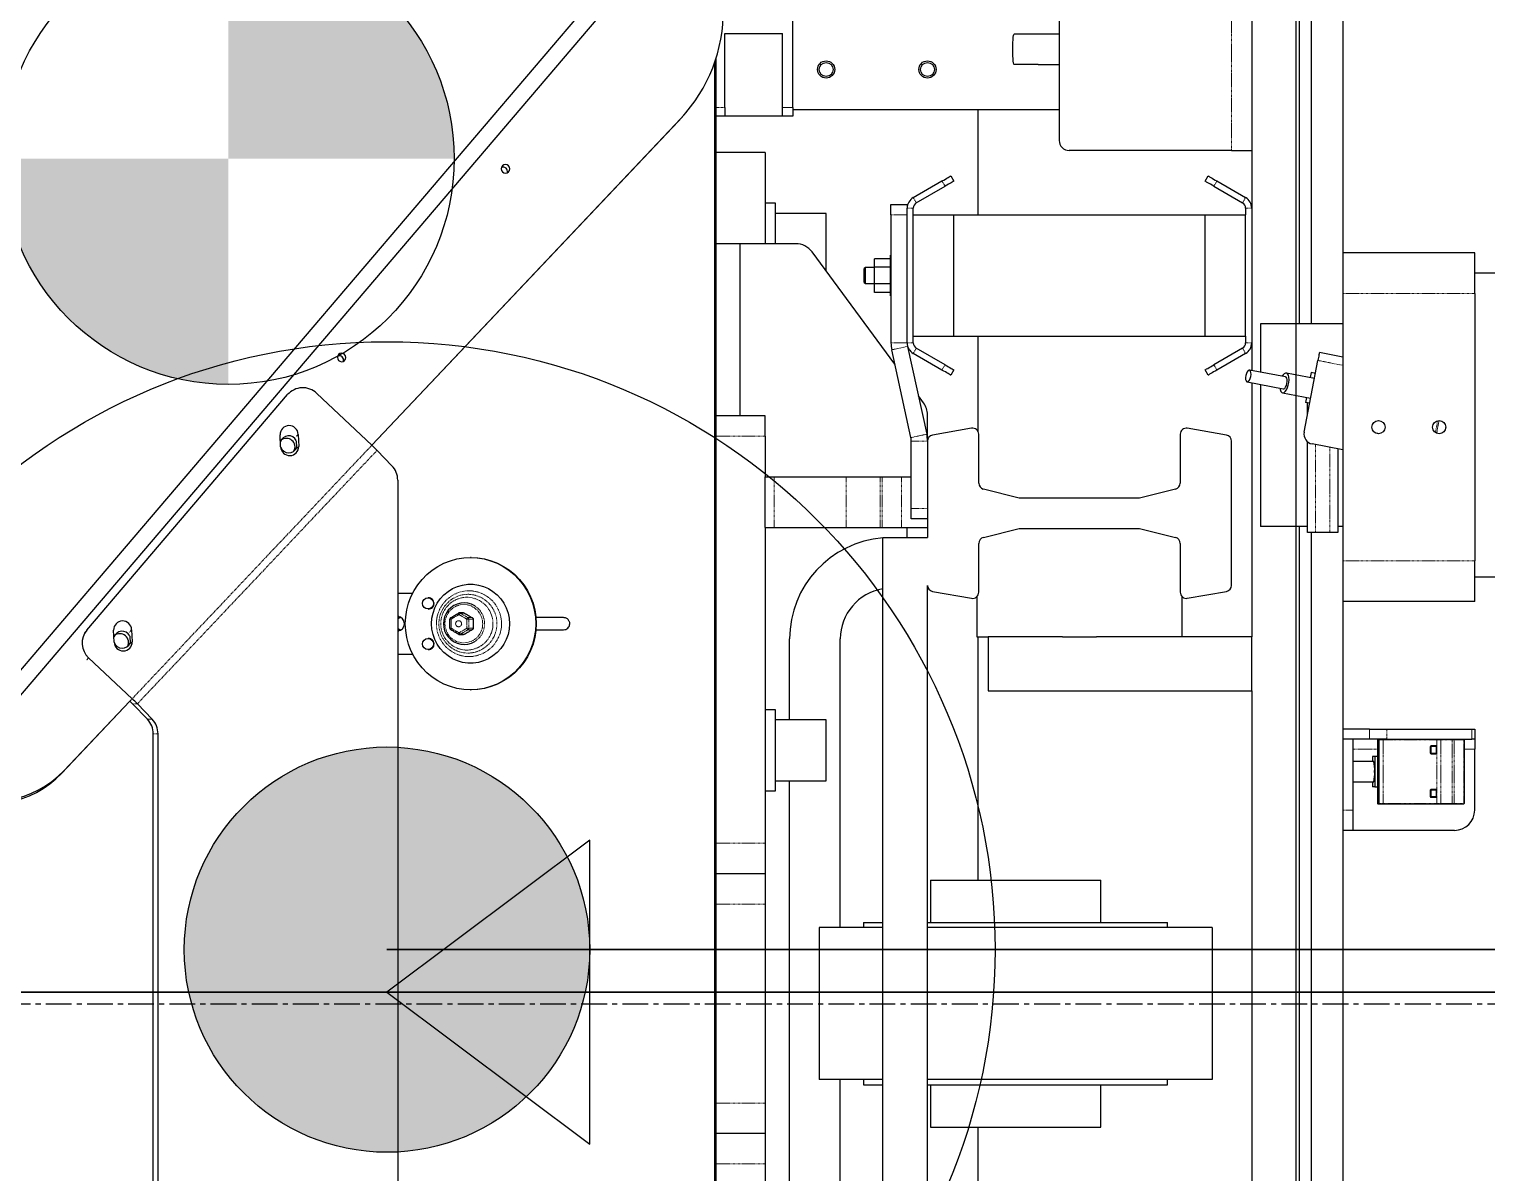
# Model space of a CAD drawing. Header units: millimetres. Extents: x -18594 to 273470, y -238787 to 48452.
# Drawn here: x 141331 to 142051, y -31660 to -31096 of the extents above; entities that cross this region are included whole.
import ezdxf

# ---------------------------------------------------------------- set-up
doc = ezdxf.new("R2010")
doc.units = ezdxf.units.MM
doc.linetypes.add('Xref AGV layout$0$CENTERX2', pattern=[20.32, 12.7, -2.54, 2.54, -2.54])
doc.linetypes.add('Xref AGV layout$0$PHANTOM', pattern=[2.5, 1.25, -0.25, 0.25, -0.25, 0.25, -0.25])
doc.layers.add('AM_BOR', color=4, linetype='Continuous', lineweight=25)
doc.layers.add('Xref AGV layout$0$AM_BOR', color=4, linetype='Continuous', lineweight=25)
doc.layers.add('Xref AGV layout$0$ANNOTATION', color=5, linetype='Continuous')
for name, color, linetype, true_color in [('Xref AGV layout$0$Ndc8_Activity_HO Lane - CB', 1, 'Continuous', 0xff0000), ('Xref AGV layout$0$Ndc8_InFix_HOP', 1, 'Continuous', 0xff0000), ('Xref AGV layout$0$Ndc8_OutFix_HOP', 5, 'Continuous', 0x0000ff), ('Xref AGV layout$0$Ndc8_Point', 7, 'Continuous', 0x000080)]:
    doc.layers.add(name, color=color, linetype=linetype, true_color=true_color)

# ---------------------------------------------------------------- blocks, each defined once
blk = doc.blocks.new('Xref AGV layout$0$A$C45C31560')
at = {"layer": 'Xref AGV layout$0$AM_BOR'}
blk.add_lwpolyline([(3900, 0), (5100, 0), (5100, 1200), (3900, 1200)], close=True, dxfattribs=at)
blk = doc.blocks.new('Xref AGV layout$0$SW_DOWELSYMBOL_0')
at = {"linetype": 'Continuous', "lineweight": 18}
h = blk.add_hatch(color=0, dxfattribs=at)
edge = h.paths.add_edge_path(flags=0)
edge.add_arc((0, 0), 111.46, 0, 90)
edge.add_line((0, 111.46), (0, 0))
edge.add_line((0, 0), (111.46, 0))
h = blk.add_hatch(color=0, dxfattribs=at)
edge = h.paths.add_edge_path(flags=0)
edge.add_arc((0, 0), 111.46, 180, 270)
edge.add_line((0, -111.46), (0, 0))
edge.add_line((0, 0), (-111.46, 0))
at = {"layer": 'Xref AGV layout$0$ANNOTATION', "color": 0}
blk.add_circle((0, 0), 111.46, dxfattribs=at)
blk = doc.blocks.new('Xref AGV layout$0$A$C343F789C')
at = {"color": 7, "linetype": 'Continuous', "lineweight": 25}
for p, q in [((3101.52, 679.52), (3101.52, 1612.24)), ((3102.2, 681.58), (3102.2, 1610.19)), ((3258.52, 887.56), (3258.52, 1404.2)), ((2807.93, 913.3), (2807.93, 1381.38)), ((2813.76, 910.38), (2813.76, 1381.38)), ((3019.17, 1375.88), (3019.17, 915.88)), ((3077.17, 1225.01), (3077.17, 1380.88)), ((2792.17, 947.38), (2792.17, 1356.38)), ((2997.17, 1352.29), (2997.17, 939.48)), ((2972.17, 1326.88), (2972.17, 1206.88)), ((3040.17, 1325.88), (3040.17, 1183.38)), ((2837.17, 991.48), (2837.17, 1300.28)), ((3376.8, 1279.1), (3376.8, 1012.67)), ((3379.15, 1279.1), (3379.15, 1012.67)), ((3065.17, 1255.88), (3065.17, 1035.88)), ((3077.17, 1210.01), (3077.17, 1225.01)), ((3077.17, 1210.01), (3101.52, 1210.01)), ((3077.17, 1195.01), (3077.17, 1210.01)), ((2911.67, 1206.88), (2911.67, 1185.88)), ((2995.67, 1206.88), (2911.67, 1206.88)), ((2995.67, 1185.88), (2995.67, 1206.88)), ((3077.17, 1096.76), (3077.17, 1195.01)), ((2856.67, 1108.38), (2856.67, 1183.38)), ((2856.67, 1183.38), (2997.17, 1183.38)), ((2878.67, 1185.88), (2878.67, 1183.38)), ((2997.17, 1185.88), (2878.67, 1185.88)), ((3028.67, 1185.88), (3019.17, 1185.88)), ((3019.17, 1183.38), (3050.67, 1183.38)), ((3028.67, 1183.38), (3028.67, 1185.88)), ((3050.67, 1108.38), (3050.67, 1183.38)), ((2856.67, 1108.38), (2997.17, 1108.38)), ((2878.67, 1108.38), (2878.67, 1105.88)), ((3019.17, 1108.38), (3050.67, 1108.38)), ((3028.67, 1105.88), (3028.67, 1108.38)), ((3040.17, 1108.38), (3040.17, 965.88)), ((2997.17, 1105.88), (2878.67, 1105.88)), ((2911.67, 1105.88), (2911.67, 1084.88)), ((2995.67, 1084.88), (2995.67, 1105.88)), ((3028.67, 1105.88), (3019.17, 1105.88)), ((3077.17, 1081.76), (3077.17, 1096.76)), ((2995.67, 1084.88), (2911.67, 1084.88)), ((2972.17, 1084.88), (2972.17, 964.88)), ((3077.17, 1081.76), (3101.52, 1081.76)), ((3077.17, 1066.76), (3077.17, 1081.76)), ((3077.17, 910.88), (3077.17, 1066.76)), ((2737.17, 1060.38), (2787.17, 1060.38)), ((2787.17, 1060.38), (2792.17, 1060.38)), ((2787.17, 1060.38), (2787.17, 1050.38)), ((2727.17, 1050.38), (2727.17, 1020.38)), ((2787.17, 1050.38), (2787.17, 1015.38)), ((2732.36, 1015.68), (2732.36, 1047.08)), ((2732.66, 1047.38), (2737.34, 1047.38)), ((2737.34, 1047.38), (2738.47, 1047.38)), ((2738.47, 1047.38), (2743.67, 1047.38)), ((2743.67, 1047.38), (2745.89, 1047.38)), ((2745.89, 1047.38), (2772.36, 1047.38)), ((2746.05, 1043.61), (2746.05, 1040.66)), ((2746.35, 1043.89), (2748.36, 1043.89)), ((2748.36, 1043.89), (2748.48, 1043.91)), ((2748.66, 1043.59), (2748.66, 1040.67)), ((2772.36, 1047.38), (2774.06, 1047.38)), ((2774.06, 1047.38), (2774.42, 1047.38)), ((2774.36, 1047.08), (2774.36, 1015.68)), ((2774.42, 1047.38), (2774.79, 1047.38)), ((2775.09, 1015.68), (2775.09, 1047.08)), ((2748.36, 1040.37), (2746.35, 1040.37)), ((2748.48, 1040.36), (2748.36, 1040.37)), ((2774.66, 1040.58), (2774.36, 1040.88)), ((2774.36, 1035.88), (2774.66, 1036.18)), ((2774.66, 1040.58), (2774.66, 1036.18)), ((2776.48, 1038.88), (2775.09, 1038.88)), ((2776.48, 1023.88), (2776.48, 1038.88)), ((2776.48, 1038.88), (2777.52, 1038.88)), ((2787.17, 1036.38), (2777, 1036.38)), ((2777.52, 1036.38), (2777.52, 1038.88)), ((3072.17, 1035.88), (3047.17, 1035.88)), ((3047.17, 1035.88), (3047.17, 1020.88)), ((3077.17, 1040.88), (3072.17, 1040.88)), ((3072.17, 1040.88), (3072.17, 1020.88)), ((3483.67, 1039.46), (3098.64, 587.68)), ((3489.76, 1034.27), (3104.73, 582.49)), ((3424.29, 1032.18), (3390.68, 996.63)), ((3423.22, 1030.93), (3390.7, 996.54)), ((2746.05, 1022.11), (2746.05, 1019.16)), ((2746.35, 1022.39), (2748.36, 1022.39)), ((2748.36, 1022.39), (2748.48, 1022.41)), ((2748.66, 1022.09), (2748.66, 1019.17)), ((2774.66, 1026.58), (2774.36, 1026.88)), ((2774.36, 1021.88), (2774.66, 1022.18)), ((2774.66, 1026.58), (2774.66, 1022.18)), ((2775.09, 1023.88), (2776.48, 1023.88)), ((2776.48, 1023.88), (2777.52, 1023.88)), ((2777, 1026.38), (2787.17, 1026.38)), ((2777.52, 1023.88), (2777.52, 1026.38)), ((2727.17, 1015.38), (2727.17, 1020.38)), ((2727.17, 1010.38), (2727.17, 1015.38)), ((2727.17, 1015.38), (2728.51, 1015.38)), ((2770.47, 1015.38), (2728.51, 1015.38)), ((2748.36, 1018.87), (2746.35, 1018.87)), ((2748.48, 1018.86), (2748.36, 1018.87)), ((2770.47, 1015.38), (2779.13, 1015.38)), ((2779.13, 1015.38), (2792.17, 1015.38)), ((2787.17, 1015.38), (2792.17, 1015.38)), ((3047.17, 1020.88), (3047.17, 1005.88)), ((3072.17, 1020.88), (3072.17, 1000.88)), ((2728.51, 1010.38), (2727.17, 1010.38)), ((2770.47, 1010.38), (2728.51, 1010.38)), ((2779.13, 1010.38), (2770.47, 1010.38)), ((2779.13, 1010.38), (2792.17, 1010.38)), ((3047.17, 1005.88), (3072.17, 1005.88)), ((3065.17, 1005.88), (3065.17, 965.88)), ((3072.17, 1000.88), (3077.17, 1000.88)), ((3379.64, 1005.55), (3387, 997.94)), ((3381.98, 1005.55), (3389.34, 997.94)), ((3389.57, 995.41), (3411.05, 975.21)), ((3390.63, 996.68), (3390.74, 996.58)), ((2837.17, 991.48), (2837.17, 964.88)), ((2967.17, 991.48), (2837.17, 991.48)), ((2967.17, 964.88), (2967.17, 991.48)), ((3222.62, 991.03), (3222.35, 991.03)), ((3243.57, 971.13), (3243.31, 971.13)), ((3258.52, 973.38), (3251.2, 973.38)), ((2837.17, 964.88), (2913.77, 964.88)), ((2837.17, 839.53), (2837.17, 964.88)), ((2871.47, 964.88), (2871.47, 945.12)), ((2930.56, 964.88), (2913.77, 964.88)), ((2930.56, 964.88), (2967.17, 964.88)), ((2972.87, 964.88), (2967.17, 964.88)), ((2972.87, 945.12), (2972.87, 964.88)), ((3243.31, 965.63), (3243.57, 965.63)), ((3389.82, 961.35), (3389.54, 967.27)), ((3390.79, 964.48), (3390.62, 967.92)), ((3398.45, 967.5), (3398.73, 961.58)), ((3228.11, 963.71), (3226, 963.71)), ((3232.32, 961.41), (3232.3, 961.41)), ((3232.81, 960.56), (3232.79, 960.55)), ((3411.94, 961.61), (3312.84, 845.34)), ((3412, 961.68), (3413.01, 962.9)), ((3226, 953.05), (3228.11, 953.05)), ((3232.3, 955.35), (3232.32, 955.36)), ((3232.79, 956.22), (3232.81, 956.21)), ((3243.57, 951.13), (3243.31, 951.13)), ((2727.17, 947.38), (2792.17, 947.38)), ((2727.17, 947.38), (2727.17, 927.38)), ((2792.17, 927.38), (2792.17, 947.38)), ((2868.95, 945.84), (2849.65, 942.43)), ((2872.47, 918.75), (2872.47, 942.88)), ((2971.87, 942.88), (2971.87, 918.75)), ((2994.69, 942.43), (2975.39, 945.84)), ((3243.31, 945.63), (3243.57, 945.63)), ((3258.52, 943.38), (3251.2, 943.38)), ((2697.17, 935.38), (2727.17, 935.38)), ((2847.17, 939.48), (2847.17, 868.29)), ((2727.17, 795.38), (2727.17, 927.38)), ((2792.17, 795.38), (2792.17, 927.38)), ((3222.35, 925.73), (3222.62, 925.73)), ((2892.47, 911.38), (2874.74, 915.84)), ((2969.6, 915.84), (2951.87, 911.38)), ((3019.17, 915.88), (2997.17, 915.88)), ((2997.17, 868.29), (2997.17, 915.88)), ((3007.17, 915.88), (3007.17, 910.88)), ((2792.17, 910.38), (2794.67, 910.38)), ((2794.67, 872.14), (2794.67, 913.3)), ((2794.67, 913.3), (2798.67, 913.3)), ((2798.67, 913.3), (2805.67, 913.3)), ((2805.67, 913.3), (2809.67, 913.3)), ((2809.67, 913.3), (2809.67, 868.59)), ((2809.67, 910.38), (2832.78, 910.38)), ((2832.78, 840.37), (2832.78, 910.38)), ((2951.87, 911.38), (2892.47, 911.38)), ((3010.05, 910.88), (2997.17, 910.88)), ((2997.17, 906.56), (3005.17, 906.56)), ((3005.17, 906.56), (3005.17, 901.56)), ((3019.59, 910.88), (3010.05, 910.88)), ((3020.44, 910.88), (3019.59, 910.88)), ((3037.3, 910.88), (3020.44, 910.88)), ((3072.72, 910.88), (3037.3, 910.88)), ((3077.17, 910.88), (3072.72, 910.88)), ((3077.17, 910.88), (3077.17, 885.88)), ((3005.17, 901.56), (3005.17, 868.29)), ((2874.74, 891.93), (2892.47, 896.38)), ((2892.47, 896.38), (2951.87, 896.38)), ((2951.87, 896.38), (2969.6, 891.93)), ((2872.47, 864.88), (2872.47, 889.02)), ((2971.87, 889.02), (2971.87, 864.88)), ((3010.05, 885.88), (3005.17, 885.88)), ((3019.59, 885.88), (3010.05, 885.88)), ((3020.44, 885.88), (3019.59, 885.88)), ((3037.3, 885.88), (3020.44, 885.88)), ((3072.72, 885.88), (3037.3, 885.88)), ((3077.17, 885.88), (3072.72, 885.88)), ((3077.17, 865.88), (3077.17, 885.88)), ((3268.72, 872.84), (3261.36, 880.45)), ((2792.17, 872.62), (2807.36, 869.7)), ((3271.33, 870.27), (3118.9, 709.06)), ((3271.26, 870.33), (3119.97, 710.32)), ((3298.51, 844.71), (3271.29, 870.31)), ((3307.66, 864.95), (3307.38, 870.87)), ((3308.63, 868.08), (3308.47, 871.52)), ((3316.29, 871.1), (3316.57, 865.18)), ((2811.33, 863.84), (2804.54, 828.49)), ((2849.65, 865.33), (2868.95, 861.93)), ((2972.17, 863.57), (2972.17, 816.56)), ((2975.39, 861.93), (2994.69, 865.33)), ((2997.17, 868.29), (2997.17, 855.33)), ((3006.98, 821.54), (2997.54, 864.88)), ((3005.35, 866.58), (3014.8, 823.25)), ((3077.17, 865.88), (3077.17, 855.88)), ((2741.5, 862.11), (2741.46, 861.88)), ((3077.17, 855.88), (3101.52, 855.88)), ((3089.67, 770.88), (3089.67, 855.88)), ((2808.59, 849.6), (2810.65, 849.21)), ((2809.67, 855.19), (2809.67, 849.4)), ((2810.17, 846.75), (2810.65, 849.21)), ((2999.13, 849.39), (3001.66, 845.96)), ((2821.98, 844.49), (2808.12, 847.15)), ((2839.43, 839.09), (2821.6, 842.52)), ((2805.76, 834.87), (2807.82, 834.48)), ((2806.23, 837.33), (2820.09, 834.67)), ((2807.82, 834.48), (2808.29, 836.93)), ((2820.47, 836.63), (2838.3, 833.2)), ((2858.67, 835.71), (2860.17, 833.11)), ((2984.17, 833.11), (2985.67, 835.71)), ((2832.78, 810.38), (2832.78, 834.26)), ((2837.17, 819.83), (2837.17, 833.42)), ((2840.17, 825.03), (2854.34, 833.21)), ((2841.67, 822.43), (2855.84, 830.61)), ((2988.5, 830.61), (3002.67, 822.43)), ((2990, 833.21), (3004.17, 825.03)), ((3013.28, 830.23), (3054.13, 774.94)), ((2792.17, 826.79), (2803.78, 824.56)), ((2837.17, 753.29), (2837.17, 819.83)), ((2840.17, 816.56), (2840.17, 819.83)), ((2860.17, 816.56), (2840.17, 816.56)), ((2840.17, 816.56), (2840.17, 756.56)), ((2860.17, 816.56), (2860.17, 756.56)), ((2984.17, 816.56), (2860.17, 816.56)), ((2984.17, 816.56), (2984.17, 756.56)), ((3004.17, 816.56), (2984.17, 816.56)), ((3004.17, 819.83), (3004.17, 753.29)), ((3004.17, 816.56), (3004.17, 756.56)), ((3007.17, 819.83), (3007.17, 753.29)), ((3015.17, 756.56), (3015.17, 819.84)), ((2792.17, 810.38), (2832.78, 810.38)), ((2807.93, 545.88), (2807.93, 810.38)), ((2813.76, 545.88), (2813.76, 810.38)), ((2727.17, 795.38), (2727.17, 775.38)), ((2792.17, 775.38), (2792.17, 795.38)), ((3015.37, 796.56), (3015.17, 796.56)), ((3015.37, 796.56), (3015.37, 786.56)), ((3015.37, 794.88), (3023.37, 794.88)), ((3023.37, 794.88), (3023.37, 790.72)), ((2697.17, 785.38), (2727.17, 785.38)), ((3015.37, 790.72), (3023.37, 790.72)), ((3015.37, 786.56), (3015.37, 776.56)), ((3023.37, 790.72), (3023.37, 782.4)), ((3027.82, 790.56), (3023.37, 790.56)), ((3028.37, 790.01), (3027.82, 790.56)), ((3027.82, 790.56), (3027.82, 786.56)), ((3027.82, 786.56), (3027.82, 782.56)), ((3028.37, 790.01), (3028.37, 786.56)), ((3028.37, 786.56), (3028.37, 783.11)), ((3047.17, 784.36), (3047.17, 770.88)), ((3015.37, 782.4), (3023.37, 782.4)), ((3015.37, 778.25), (3023.37, 778.25)), ((3023.37, 782.56), (3027.82, 782.56)), ((3023.37, 782.4), (3023.37, 778.25)), ((3027.82, 782.56), (3028.37, 783.11)), ((2727.17, 775.38), (2792.17, 775.38)), ((2792.17, 545.88), (2792.17, 775.38)), ((3015.17, 776.56), (3015.37, 776.56)), ((3047.17, 770.88), (3047.17, 755.88)), ((3062.17, 770.88), (3089.67, 770.88)), ((3072.17, 770.88), (3072.17, 750.88)), ((3077.17, 725.88), (3077.17, 770.88)), ((3089.67, 770.88), (3101.52, 770.88)), ((2860.17, 756.56), (2840.17, 756.56)), ((2840.17, 753.29), (2840.17, 756.56)), ((2984.17, 756.56), (2860.17, 756.56)), ((2972.17, 756.56), (2972.17, 704.88)), ((3004.17, 756.56), (2984.17, 756.56)), ((3015.17, 756.56), (3015.17, 751.56)), ((3047.17, 755.88), (3072.17, 755.88)), ((2837.17, 545.88), (2837.17, 753.29)), ((2854.34, 739.92), (2840.17, 748.1)), ((2855.84, 742.51), (2841.67, 750.7)), ((3002.67, 750.7), (2988.5, 742.51)), ((3004.17, 748.1), (2990, 739.92)), ((3007.17, 751.56), (3007.17, 753.29)), ((3015.17, 751.56), (3007.17, 751.56)), ((3072.17, 750.88), (3077.17, 750.88)), ((2860.17, 740.01), (2858.67, 737.42)), ((2985.67, 737.42), (2984.17, 740.01)), ((2847.17, 724.88), (2837.17, 724.88)), ((2847.17, 724.88), (2927.17, 724.88)), ((2932.17, 629.88), (2932.17, 719.88)), ((3077.17, 725.88), (3101.52, 725.88)), ((2932.17, 704.88), (3063.67, 704.88)), ((3063.67, 707.88), (3068.67, 707.88)), ((3063.67, 703.58), (3063.67, 707.88)), ((3068.67, 707.88), (3068.67, 703.58)), ((3068.67, 707.88), (3097.17, 707.88)), ((3097.17, 707.88), (3101.52, 707.88)), ((3097.17, 703.58), (3097.17, 707.88)), ((3117.33, 707.38), (3116.26, 706.12)), ((3119.97, 710.32), (3117.33, 707.38)), ((3063.67, 703.58), (3063.67, 592.18)), ((3068.67, 703.58), (3068.67, 667.09)), ((3097.17, 703.58), (3097.17, 667.09)), ((2942.47, 682.38), (2932.17, 682.38)), ((2942.47, 682.38), (2954.42, 682.38)), ((2932.17, 667.38), (2942.47, 667.38)), ((2942.47, 667.38), (2954.42, 667.38)), ((3097.17, 667.09), (3068.67, 667.09))]:
    blk.add_line(p, q, dxfattribs=at)
at = {"color": 8, "linetype": 'Xref AGV layout$0$PHANTOM', "lineweight": 18}
for p, q in [((3077.17, 1225.01), (3101.52, 1225.01)), ((3077.17, 1195.01), (3101.52, 1195.01)), ((3077.17, 1096.76), (3101.52, 1096.76)), ((3077.17, 1066.76), (3101.52, 1066.76)), ((2787.17, 1050.38), (2792.17, 1050.38)), ((2732.55, 1047.08), (2732.36, 1047.08)), ((2732.55, 1047.08), (2732.55, 1015.68)), ((2737.23, 1047.08), (2732.55, 1047.08)), ((2738.22, 1047.08), (2737.23, 1047.08)), ((2737.23, 1015.68), (2737.23, 1047.08)), ((2738.22, 1047.08), (2738.22, 1015.68)), ((2743.88, 1047.08), (2738.22, 1047.08)), ((2743.88, 1015.68), (2743.88, 1047.08)), ((2745.89, 1047.08), (2743.88, 1047.08)), ((2745.77, 1040.66), (2745.77, 1043.61)), ((2745.77, 1043.61), (2746.05, 1043.61)), ((2745.89, 1047.38), (2745.89, 1047.08)), ((2745.89, 1047.08), (2745.89, 1043.99)), ((2772.36, 1047.08), (2745.89, 1047.08)), ((2746.35, 1044.21), (2748.48, 1044.21)), ((2746.35, 1043.91), (2746.35, 1044.21)), ((2748.48, 1043.91), (2746.35, 1043.91)), ((2746.35, 1043.91), (2746.35, 1043.89)), ((2748.48, 1043.91), (2748.48, 1044.21)), ((2748.79, 1043.61), (2748.66, 1043.59)), ((2748.79, 1040.66), (2748.79, 1043.61)), ((2748.79, 1043.61), (2749.09, 1043.61)), ((2749.09, 1043.61), (2749.09, 1040.66)), ((2772.36, 1047.38), (2772.36, 1047.08)), ((2772.36, 1015.68), (2772.36, 1047.08)), ((2774.36, 1047.08), (2772.36, 1047.08)), ((2774.68, 1047.08), (2774.36, 1047.08)), ((2774.68, 1047.08), (2774.68, 1015.68)), ((2775.09, 1047.08), (2774.68, 1047.08)), ((2745.77, 1040.66), (2746.05, 1040.66)), ((2745.89, 1040.28), (2745.89, 1022.49)), ((2746.35, 1040.37), (2746.35, 1040.36)), ((2746.35, 1040.06), (2746.35, 1040.36)), ((2746.35, 1040.36), (2748.48, 1040.36)), ((2748.48, 1040.06), (2746.35, 1040.06)), ((2748.48, 1040.06), (2748.48, 1040.36)), ((2748.66, 1040.67), (2748.79, 1040.66)), ((2748.79, 1040.66), (2749.09, 1040.66)), ((3424.29, 1032.18), (3423.22, 1030.93)), ((2745.77, 1019.16), (2745.77, 1022.11)), ((2745.77, 1022.11), (2746.05, 1022.11)), ((2746.35, 1022.71), (2748.48, 1022.71)), ((2746.35, 1022.41), (2746.35, 1022.71)), ((2748.48, 1022.41), (2746.35, 1022.41)), ((2746.35, 1022.41), (2746.35, 1022.39)), ((2748.48, 1022.41), (2748.48, 1022.71)), ((2748.79, 1022.11), (2748.66, 1022.09)), ((2748.79, 1019.16), (2748.79, 1022.11)), ((2748.79, 1022.11), (2749.09, 1022.11)), ((2749.09, 1022.11), (2749.09, 1019.16)), ((2732.36, 1020.38), (2727.17, 1020.38)), ((2728.51, 1015.38), (2728.51, 1010.38)), ((2732.36, 1015.68), (2732.55, 1015.68)), ((2732.55, 1015.68), (2737.23, 1015.68)), ((2737.23, 1015.68), (2738.22, 1015.68)), ((2738.22, 1015.68), (2743.88, 1015.68)), ((2743.88, 1015.68), (2745.89, 1015.68)), ((2745.77, 1019.16), (2746.05, 1019.16)), ((2745.89, 1018.78), (2745.89, 1015.68)), ((2745.89, 1015.68), (2745.89, 1015.38)), ((2745.89, 1015.68), (2772.36, 1015.68)), ((2746.35, 1018.87), (2746.35, 1018.86)), ((2746.35, 1018.56), (2746.35, 1018.86)), ((2746.35, 1018.86), (2748.48, 1018.86)), ((2748.48, 1018.56), (2746.35, 1018.56)), ((2748.48, 1018.56), (2748.48, 1018.86)), ((2748.66, 1019.17), (2748.79, 1019.16)), ((2748.79, 1019.16), (2749.09, 1019.16)), ((2770.47, 1010.38), (2770.47, 1015.38)), ((2772.36, 1015.68), (2774.36, 1015.68)), ((2772.36, 1015.68), (2772.36, 1015.38)), ((2774.36, 1015.68), (2774.68, 1015.68)), ((2774.68, 1015.68), (2775.09, 1015.68)), ((2787.17, 1020.38), (2775.09, 1020.38)), ((2779.13, 1015.38), (2779.13, 1010.38)), ((3376.8, 1012.67), (3379.15, 1012.67)), ((3381.98, 1005.55), (3379.64, 1005.55)), ((3387, 997.94), (3268.72, 872.84)), ((3271.29, 870.31), (3389.57, 995.41)), ((3387, 997.94), (3389.34, 997.94)), ((3390.63, 996.68), (3389.57, 995.41)), ((3411.05, 975.21), (3412.07, 976.43)), ((3389.54, 967.27), (3390.56, 968.49)), ((3223.43, 960.55), (3221.33, 960.55)), ((3221.82, 961.41), (3223.93, 961.41)), ((3227.62, 963.58), (3225.51, 963.58)), ((3389.82, 961.35), (3390.84, 962.57)), ((3221.33, 956.22), (3223.43, 956.22)), ((3223.93, 955.35), (3221.82, 955.35)), ((3225.51, 953.19), (3227.62, 953.19)), ((2727.17, 927.38), (2792.17, 927.38)), ((2798.67, 913.3), (2798.67, 871.37)), ((2805.67, 870.02), (2805.67, 913.3)), ((3010.05, 910.88), (3010.05, 885.88)), ((3019.59, 910.88), (3019.59, 885.88)), ((3020.44, 910.88), (3020.44, 885.88)), ((3037.3, 910.88), (3037.3, 885.88)), ((3072.72, 910.88), (3072.72, 885.88)), ((3005.17, 901.56), (2997.17, 901.56)), ((3307.38, 870.87), (3308.4, 872.09)), ((2744.74, 858.13), (2745.94, 864.37)), ((2746.56, 864.03), (2745.44, 858.23)), ((2776.38, 864.15), (2774.11, 864.58)), ((3005.17, 868.29), (2997.17, 868.29)), ((2997.54, 864.88), (3005.35, 866.58)), ((3077.17, 865.88), (3101.52, 865.88)), ((3307.66, 864.95), (3308.68, 866.16)), ((2741.74, 862.8), (2741.43, 861.15)), ((2792.17, 830.87), (2804.54, 828.49)), ((2855.84, 830.61), (2854.34, 833.21)), ((2990, 833.21), (2988.5, 830.61)), ((2841.67, 822.43), (2840.17, 825.03)), ((3002.67, 822.43), (3004.17, 825.03)), ((3006.98, 821.54), (3014.8, 823.25)), ((2840.17, 819.83), (2837.17, 819.83)), ((3004.17, 819.83), (3007.17, 819.83)), ((3007.17, 819.84), (3015.17, 819.84)), ((2727.17, 795.38), (2792.17, 795.38)), ((3007.17, 756.56), (3015.17, 756.56)), ((2840.17, 753.29), (2837.17, 753.29)), ((2841.67, 750.7), (2840.17, 748.1)), ((3002.67, 750.7), (3004.17, 748.1)), ((3004.17, 753.29), (3007.17, 753.29)), ((2854.34, 739.92), (2855.84, 742.51)), ((2988.5, 742.51), (2990, 739.92)), ((2847.17, 624.88), (2847.17, 724.88)), ((3119.97, 710.32), (3118.9, 709.06)), ((3068.67, 703.58), (3063.67, 703.58)), ((3101.52, 703.58), (3097.17, 703.58))]:
    blk.add_line(p, q, dxfattribs=at)
at = {"color": 5, "linetype": 'Xref AGV layout$0$CENTERX2'}
blk.add_line((3879.17, 1145.93), (0, 1145.93), dxfattribs=at)
at = {"color": 8, "linetype": 'Xref AGV layout$0$PHANTOM', "lineweight": 18, "flags": 128}
for points in [[(2732.66, 1047.38), (2732.64, 1047.38), (2732.62, 1047.36), (2732.6, 1047.33), (2732.58, 1047.29), (2732.57, 1047.25), (2732.56, 1047.2), (2732.56, 1047.14), (2732.55, 1047.08)], [(2737.34, 1047.38), (2737.32, 1047.38), (2737.3, 1047.36), (2737.28, 1047.33), (2737.26, 1047.29), (2737.25, 1047.25), (2737.24, 1047.2), (2737.24, 1047.14), (2737.23, 1047.08)], [(2746.12, 1043.8), (2746.12, 1043.8), (2746.1, 1043.81), (2746.08, 1043.83), (2746.05, 1043.85), (2746.02, 1043.88), (2745.98, 1043.91), (2745.94, 1043.95), (2745.89, 1043.99)], [(2745.89, 1040.28), (2745.94, 1040.32), (2745.98, 1040.35), (2746.02, 1040.38), (2746.05, 1040.41), (2746.08, 1040.44), (2746.1, 1040.45), (2746.12, 1040.46), (2746.12, 1040.47)], [(2746.12, 1022.3), (2746.12, 1022.3), (2746.1, 1022.31), (2746.08, 1022.33), (2746.05, 1022.35), (2746.02, 1022.38), (2745.98, 1022.41), (2745.94, 1022.45), (2745.89, 1022.49)], [(2732.55, 1015.68), (2732.56, 1015.62), (2732.56, 1015.57), (2732.57, 1015.52), (2732.58, 1015.47), (2732.6, 1015.43), (2732.62, 1015.41), (2732.64, 1015.39), (2732.66, 1015.38)], [(2737.23, 1015.68), (2737.24, 1015.62), (2737.24, 1015.57), (2737.25, 1015.52), (2737.26, 1015.47), (2737.28, 1015.43), (2737.3, 1015.41), (2737.32, 1015.39), (2737.34, 1015.38)], [(2745.89, 1018.78), (2745.94, 1018.82), (2745.98, 1018.85), (2746.02, 1018.88), (2746.05, 1018.91), (2746.08, 1018.94), (2746.1, 1018.95), (2746.12, 1018.96), (2746.12, 1018.97)], [(3235.24, 958.38), (3235.06, 960.23), (3234.53, 962.01), (3233.67, 963.65), (3232.51, 965.08), (3231.1, 966.26), (3229.48, 967.13), (3227.73, 967.67), (3225.91, 967.86), (3224.09, 967.67), (3222.34, 967.13), (3220.73, 966.26), (3219.31, 965.08), (3218.15, 963.65), (3217.29, 962.01), (3216.76, 960.23), (3216.58, 958.38), (3216.76, 956.53), (3217.29, 954.76), (3218.15, 953.12), (3219.31, 951.68), (3220.73, 950.51), (3222.34, 949.63), (3224.09, 949.09), (3225.91, 948.91), (3227.73, 949.09), (3229.48, 949.63), (3231.1, 950.51), (3232.51, 951.68), (3233.67, 953.12), (3234.53, 954.76), (3235.06, 956.53), (3235.24, 958.38)], [(3232.09, 960.61), (3232.17, 960.77), (3232.24, 960.92), (3232.29, 961.05), (3232.33, 961.17), (3232.35, 961.27), (3232.35, 961.35), (3232.33, 961.39), (3232.32, 961.41)], [(3232.32, 955.36), (3232.33, 955.37), (3232.35, 955.42), (3232.35, 955.49), (3232.33, 955.59), (3232.29, 955.71), (3232.24, 955.85), (3232.17, 956), (3232.09, 956.15)]]:
    blk.add_lwpolyline(points, dxfattribs=at)
at = {"color": 7, "linetype": 'Continuous', "lineweight": 25, "flags": 128}
for points in [[(3222.35, 925.73), (3218.99, 925.91), (3215.66, 926.45), (3212.41, 927.33), (3209.27, 928.56), (3206.27, 930.11), (3203.44, 931.97), (3200.82, 934.12), (3198.44, 936.54), (3196.32, 939.19), (3194.49, 942.06), (3192.96, 945.1), (3191.76, 948.29), (3190.88, 951.59), (3190.36, 954.97), (3190.18, 958.38), (3190.36, 961.8), (3190.88, 965.17), (3191.76, 968.47), (3192.96, 971.66), (3194.49, 974.71), (3196.32, 977.57), (3198.44, 980.23), (3200.82, 982.65), (3203.44, 984.8), (3206.27, 986.66), (3209.27, 988.21), (3212.41, 989.43), (3215.66, 990.32), (3218.99, 990.85), (3222.35, 991.03)], [(3254.79, 958.38), (3254.61, 954.97), (3254.09, 951.59), (3253.22, 948.29), (3252.01, 945.1), (3250.48, 942.06), (3248.65, 939.19), (3246.53, 936.54), (3244.15, 934.12), (3241.53, 931.97), (3238.71, 930.11), (3235.71, 928.56), (3232.56, 927.33), (3229.31, 926.45), (3225.99, 925.91), (3222.62, 925.73), (3219.26, 925.91), (3215.93, 926.45), (3212.68, 927.33), (3209.54, 928.56), (3206.54, 930.11), (3203.71, 931.97), (3201.1, 934.12), (3198.72, 936.54), (3196.6, 939.19), (3194.76, 942.06), (3193.24, 945.1), (3192.03, 948.29), (3191.16, 951.59), (3190.63, 954.97), (3190.45, 958.38), (3190.63, 961.8), (3191.16, 965.17), (3192.03, 968.47), (3193.24, 971.66), (3194.76, 974.71), (3196.6, 977.57), (3198.72, 980.23), (3201.1, 982.65), (3203.71, 984.8), (3206.54, 986.66), (3209.54, 988.21), (3212.68, 989.43), (3215.93, 990.32), (3219.26, 990.85), (3222.62, 991.03), (3225.99, 990.85), (3229.31, 990.32), (3232.56, 989.43), (3235.71, 988.21), (3238.71, 986.66), (3241.53, 984.8), (3244.15, 982.65), (3246.53, 980.23), (3248.65, 977.57), (3250.48, 974.71), (3252.01, 971.66), (3253.22, 968.47), (3254.09, 965.17), (3254.61, 961.8), (3254.79, 958.38)], [(3241.84, 958.38), (3241.66, 955.73), (3241.12, 953.12), (3240.24, 950.61), (3239.04, 948.25), (3237.53, 946.08), (3235.74, 944.13), (3233.7, 942.45), (3231.46, 941.07), (3229.06, 940.01), (3226.53, 939.29), (3223.93, 938.93), (3221.31, 938.93), (3218.71, 939.29), (3216.19, 940.01), (3213.78, 941.07), (3211.54, 942.45), (3209.51, 944.13), (3207.72, 946.08), (3206.21, 948.25), (3205, 950.61), (3204.12, 953.12), (3203.59, 955.73), (3203.41, 958.38), (3203.59, 961.04), (3204.12, 963.64), (3205, 966.15), (3206.21, 968.51), (3207.72, 970.69), (3209.51, 972.63), (3211.54, 974.31), (3213.78, 975.7), (3216.19, 976.76), (3218.71, 977.47), (3221.31, 977.84), (3223.93, 977.84), (3226.53, 977.47), (3229.06, 976.76), (3231.46, 975.7), (3233.7, 974.31), (3235.74, 972.63), (3237.53, 970.69), (3239.04, 968.51), (3240.24, 966.15), (3241.12, 963.64), (3241.66, 961.04), (3241.84, 958.38)], [(3221.82, 961.41), (3222.28, 961.68), (3222.75, 961.95), (3223.21, 962.23), (3223.67, 962.5), (3224.13, 962.77), (3224.59, 963.04), (3225.05, 963.31), (3225.51, 963.58)], [(3258.52, 961.79), (3258.47, 961.81), (3258.06, 961.91)], [(3225.51, 953.19), (3225.05, 953.46), (3224.59, 953.73), (3224.13, 954), (3223.67, 954.27), (3223.21, 954.54), (3222.75, 954.81), (3222.28, 955.08), (3221.82, 955.35)], [(3258.06, 954.85), (3258.47, 954.96), (3258.52, 954.98)], [(2823.24, 842.21), (2823.13, 842.89), (2822.82, 843.75), (2822.37, 844.3), (2821.83, 844.5), (2821.23, 844.33), (2820.62, 843.81), (2820.03, 842.98), (2819.52, 841.89), (2819.12, 840.64), (2818.87, 839.3), (2818.77, 837.98), (2818.84, 836.78), (2819.08, 835.79), (2819.45, 835.08), (2819.95, 834.7), (2820.53, 834.69), (2821.14, 835.03), (2821.75, 835.72), (2822.11, 836.31)], [(2821.6, 842.52), (2821.38, 842.52), (2820.91, 842.25), (2820.45, 841.65), (2820.07, 840.81), (2819.8, 839.81), (2819.68, 838.79), (2819.72, 837.86), (2819.93, 837.14), (2820.26, 836.72), (2820.47, 836.63)], [(2840.1, 835.91), (2840.22, 836.93), (2840.18, 837.86), (2839.98, 838.58), (2839.64, 839.01), (2839.21, 839.09), (2838.74, 838.82), (2838.29, 838.22), (2837.9, 837.38), (2837.63, 836.38), (2837.52, 835.36), (2837.56, 834.43), (2837.76, 833.71), (2838.1, 833.29), (2838.52, 833.2), (2838.99, 833.48), (2839.45, 834.07), (2839.83, 834.92), (2840.1, 835.91)], [(2854.34, 833.21), (2855.18, 833.69), (2856, 834.16), (2856.74, 834.6), (2857.4, 834.97), (2857.94, 835.29), (2858.34, 835.52), (2858.58, 835.66), (2858.67, 835.71)], [(2985.67, 835.71), (2985.75, 835.66), (2986, 835.52), (2986.4, 835.29), (2986.94, 834.97), (2987.59, 834.6), (2988.34, 834.16), (2989.15, 833.69), (2990, 833.21)], [(2803.78, 824.56), (2803.79, 824.64), (2803.84, 824.86), (2803.91, 825.22), (2804, 825.71), (2804.12, 826.31), (2804.25, 826.99), (2804.39, 827.72), (2804.54, 828.49)], [(2860.17, 833.11), (2860.08, 833.06), (2859.84, 832.92), (2859.44, 832.69), (2858.9, 832.38), (2858.24, 832), (2857.5, 831.57), (2856.68, 831.1), (2855.84, 830.61)], [(2988.5, 830.61), (2987.65, 831.1), (2986.84, 831.57), (2986.09, 832), (2985.44, 832.38), (2984.9, 832.69), (2984.5, 832.92), (2984.25, 833.06), (2984.17, 833.11)], [(3286.22, 829.08), (3285.42, 828.94), (3284.75, 828.51), (3284.3, 827.84), (3284.14, 827.05), (3284.3, 826.25), (3284.75, 825.57), (3285.42, 825.11), (3286.22, 824.93), (3287.02, 825.07), (3287.69, 825.51), (3288.14, 826.17), (3288.3, 826.96), (3288.14, 827.76), (3287.69, 828.44), (3287.02, 828.91), (3286.22, 829.08)], [(2855.84, 742.51), (2856.68, 742.03), (2857.5, 741.56), (2858.24, 741.13), (2858.9, 740.75), (2859.44, 740.44), (2859.84, 740.2), (2860.08, 740.06), (2860.17, 740.01)], [(2984.17, 740.01), (2984.25, 740.06), (2984.5, 740.2), (2984.9, 740.44), (2985.44, 740.75), (2986.09, 741.13), (2986.84, 741.56), (2987.65, 742.03), (2988.5, 742.51)], [(2858.67, 737.42), (2858.58, 737.46), (2858.34, 737.61), (2857.94, 737.84), (2857.4, 738.15), (2856.74, 738.53), (2856, 738.96), (2855.18, 739.43), (2854.34, 739.92)], [(2990, 739.92), (2989.15, 739.43), (2988.34, 738.96), (2987.59, 738.53), (2986.94, 738.15), (2986.4, 737.84), (2986, 737.61), (2985.75, 737.46), (2985.67, 737.42)], [(3205.37, 735.99), (3204.58, 735.85), (3203.9, 735.41), (3203.45, 734.75), (3203.29, 733.96), (3203.45, 733.16), (3203.9, 732.48), (3204.58, 732.02), (3205.37, 731.84), (3206.17, 731.98), (3206.85, 732.42), (3207.3, 733.08), (3207.45, 733.87), (3207.3, 734.67), (3206.85, 735.35), (3206.17, 735.82), (3205.37, 735.99)], [(2954.42, 682.38), (2954.57, 682.19), (2954.71, 681.64), (2954.83, 680.75), (2954.93, 679.56), (2955.01, 678.14), (2955.06, 676.55), (2955.08, 674.88), (2955.06, 673.21), (2955.01, 671.63), (2954.93, 670.21), (2954.83, 669.02), (2954.71, 668.13), (2954.57, 667.57), (2954.42, 667.38)]]:
    blk.add_lwpolyline(points, dxfattribs=at)
at = {"color": 7, "linetype": 'Continuous', "lineweight": 25}
for centre, radius in [((3243.6, 968.39), 2.74), ((3243.6, 948.39), 2.74), ((2744.67, 861.38), 3.25), ((2774.67, 861.38), 3.25), ((2997.17, 684.88), 4.25), ((2997.17, 684.88), 3.45), ((3047.17, 684.88), 4.25), ((3047.17, 684.88), 3.45)]:
    blk.add_circle(centre, radius, dxfattribs=at)
at = {"color": 8, "linetype": 'Xref AGV layout$0$PHANTOM', "lineweight": 18}
blk.add_circle((3228.47, 958.39), 1.49, dxfattribs=at)
at = {"color": 1}
blk.add_circle((3342.17, 728.88), 111.46, dxfattribs=at)
at = {"color": 7, "linetype": 'Continuous', "lineweight": 25}
for centre, radius, start, end in [((2737.17, 1050.38), 10, 90, 180), ((2732.66, 1047.08), 0.3, 90, 180), ((2774.06, 1047.08), 0.3, 0, 90), ((2774.79, 1047.08), 0.3, 0, 90), ((3458.72, 996.93), 49.15, 63.78094, 136.23067), ((3459.78, 998.18), 49.15, 63.78094, 136.23067), ((2790.61, 1032.68), 14.11, 164.77294, 185.26514), ((2790.61, 1030.09), 14.11, 174.73479, 195.22715), ((2732.66, 1015.68), 0.3, 180, 270), ((2774.06, 1015.68), 0.3, 270, 0), ((2774.79, 1015.68), 0.3, 270, 0), ((3387.03, 1012.63), 10.23, 179.78872, 223.73898), ((3389.38, 1012.63), 10.23, 179.78872, 223.73898), ((3441.85, 1051.02), 76.32, 224.05896, 226.76534), ((3416.78, 1024.5), 38.18, 224.05983, 226.7648), ((3243.33, 968.41), 2.73, 90.39062, 180.46104), ((3393.99, 967.37), 4.46, 1.71761, 181.24806), ((3404.36, 967.94), 9.88, 320.14411, 47.35102), ((3015.17, 965.88), 50, 274.58857, 0), ((3015.17, 965.88), 25, 279.2069, 0), ((3225.77, 958.38), 10.23, 239.2852, 120.95297), ((3243.33, 968.36), 2.72, 179.46683, 269.6812), ((3394.4, 966.34), 4.11, 88.47762, 158.14113), ((3394.54, 966.26), 4.2, 205.68806, 343.24881), ((3395.63, 967.57), 4.26, 151.90329, 307.21844), ((3394.4, 966.13), 4.32, 20.98522, 88.63177), ((2887.14, 958.38), 334.2, 359.62881, 0.37119), ((3228.11, 962.71), 1, 59.95722, 90), ((3231.81, 960.55), 1, 0.6467, 59.29591), ((3258.78, 958.41), 3.58, 94.09692, 180.3746), ((3258.77, 958.36), 3.57, 179.56462, 265.96386), ((3257.38, 958.47), 2.92, 66.87404, 104.28092), ((3256.69, 958.45), 2.93, 51.2817, 83.21563), ((3394.27, 961.48), 4.46, 181.7174, 1.24827), ((3228.11, 954.05), 1, 270, 300.04278), ((3231.81, 956.22), 1, 300.70409, 359.3533), ((3243.33, 948.41), 2.73, 90.39074, 180.46092), ((3257.38, 958.3), 2.92, 255.71908, 293.12596), ((3256.69, 958.31), 2.93, 276.78437, 308.7183), ((2850.17, 939.48), 3, 100, 180), ((2869.47, 942.88), 3, 0, 100), ((2974.87, 942.88), 3, 80, 180), ((2994.17, 939.48), 3, 0, 80), ((3243.33, 948.36), 2.72, 179.46565, 269.68238), ((2875.47, 918.75), 3, 180, 255.9), ((2968.87, 918.75), 3, 284.1, 0), ((2875.47, 889.02), 3, 104.1, 180), ((2968.87, 889.02), 3, 0, 75.9), ((3268.75, 887.52), 10.23, 179.78845, 223.73904), ((3323.59, 925.93), 76.35, 224.05954, 226.7651), ((3311.84, 870.97), 4.46, 1.71752, 181.24815), ((3312.24, 869.94), 4.1, 88.47665, 158.14199), ((3313.47, 871.17), 4.26, 151.90324, 307.21851), ((3312.24, 869.73), 4.32, 20.90643, 88.62232), ((2806.42, 864.79), 5, 349.11915, 79.11915), ((2850.17, 868.29), 3, 180, 260), ((2869.47, 864.88), 3, 260, 0), ((2974.87, 864.88), 3, 180, 280), ((2994.17, 868.29), 3, 280, 0), ((3013.17, 868.29), 16, 180, 192.30054), ((3013.17, 868.29), 8, 180, 192.30054), ((3312.12, 865.08), 4.46, 181.71767, 1.24799), ((3312.38, 869.85), 4.2, 205.68698, 343.32698), ((3007.17, 855.33), 10, 180, 216.45565), ((3305.38, 851.85), 9.91, 226.12551, 318.88676), ((3287.32, 828.3), 2.11, 164.08455, 295.03723), ((2843.17, 819.83), 6, 120, 180), ((2843.17, 819.83), 3, 120, 180), ((3001.17, 819.83), 3, 0, 60), ((3001.17, 819.83), 6, 0, 60), ((2999.17, 819.84), 8, 0, 12.30054), ((2999.17, 819.84), 16, 0, 12.30054), ((3062.17, 780.88), 10, 216.45565, 270), ((2843.17, 753.29), 6, 180, 240), ((2843.17, 753.29), 3, 180, 240), ((3001.17, 753.29), 3, 300, 0), ((3001.17, 753.29), 6, 300, 0), ((3206.48, 735.21), 2.11, 164.08037, 295.04126), ((2927.17, 719.88), 5, 0, 90), ((3175.15, 656.06), 77.28, 136.7015, 180.77008)]:
    blk.add_arc(centre, radius, start, end, dxfattribs=at)
at = {"color": 8, "linetype": 'Xref AGV layout$0$PHANTOM', "lineweight": 18}
for centre, radius, start, end in [((2738.5, 1047.11), 0.279, 95.56445, 184.64158), ((2743.61, 1047.12), 0.266, 351.09004, 76.69108), ((2774.4, 1047.1), 0.285, 356.8893, 86.52387), ((2738.5, 1015.66), 0.279, 175.35926, 264.43471), ((2743.61, 1015.64), 0.266, 283.30975, 8.90913), ((2774.4, 1015.67), 0.285, 273.47697, 3.10986), ((3223.58, 958.38), 16.26, 90.66931, 269.33069), ((3224.08, 958.38), 14.51, 90.68543, 269.31457), ((3224.57, 958.38), 13.04, 90.6662, 269.3338), ((3223.2, 958.38), 16.26, 270.66936, 89.33064), ((3223.73, 958.38), 14.51, 270.68543, 89.31457), ((3224.27, 958.38), 13.04, 270.66618, 89.33382), ((3225.96, 958.41), 10.3, 121.94602, 180.17453), ((3225.96, 958.35), 10.3, 179.82457, 238.29472), ((3224.44, 960.55), 1, 120.57771, 180.15764), ((3224.32, 954.74), 5.88, 88.48456, 98.68747), ((3221.28, 959.01), 3.58, 26.71346, 42.332), ((3228.11, 962.74), 0.974, 90.02624, 120.40303), ((3226.87, 962.23), 1.54, 23.29777, 60.72578), ((3226.52, 964.08), 2.15, 324.95443, 346.55743), ((3232.29, 958.47), 2.15, 76.05831, 95.33089), ((3224.32, 962.03), 5.88, 261.31253, 271.51544), ((3224.44, 956.21), 1, 179.84236, 239.42229), ((3221.28, 957.76), 3.58, 317.668, 333.28654), ((3226.87, 954.53), 1.54, 299.27422, 336.70223), ((3228.11, 954.03), 0.974, 239.59697, 269.97376), ((3226.52, 952.69), 2.15, 13.44257, 35.04557), ((3232.29, 958.3), 2.15, 264.66911, 283.94169)]:
    blk.add_arc(centre, radius, start, end, dxfattribs=at)
for centre, major_axis, ratio, start_param, end_param in [((2746.35, 1043.61), (0, 0.6), 0.999848, 0, 0.880946), ((2746.35, 1043.61), (0, 0.3), 0.999543, 0, 0.880946), ((2748.48, 1043.61), (-0.606, -0.06), 0.984662, 3.044425, 4.612191), ((2748.48, 1043.61), (0.312, 0.031), 0.955574, 6.186018, 7.753784), ((2746.35, 1040.66), (0, -0.6), 0.999848, 5.40224, 6.283185), ((2746.35, 1040.66), (0, 0.3), 0.999543, 2.260647, 3.141593), ((2748.48, 1040.66), (-0.606, 0.06), 0.984662, 1.670994, 3.23876), ((2748.48, 1040.66), (0.312, -0.031), 0.955574, 4.812587, 6.380353), ((2746.35, 1022.11), (0, 0.6), 0.999848, 0, 0.880946), ((2746.35, 1022.11), (0, 0.3), 0.999543, 0, 0.880946), ((2748.48, 1022.11), (-0.606, -0.06), 0.984662, 3.044425, 4.612191), ((2748.48, 1022.11), (0.312, 0.031), 0.955574, 6.186018, 7.753784), ((2746.35, 1019.16), (0, -0.6), 0.999848, 5.40224, 6.283185), ((2746.35, 1019.16), (0, 0.3), 0.999543, 2.260647, 3.141593), ((2748.48, 1019.16), (-0.606, 0.06), 0.984662, 1.670994, 3.23876), ((2748.48, 1019.16), (0.312, -0.031), 0.955574, 4.812587, 6.380353)]:
    blk.add_ellipse(centre, major_axis=major_axis, ratio=ratio, start_param=start_param, end_param=end_param, dxfattribs=at)
at = {"color": 7, "linetype": 'Continuous', "lineweight": 25}
for centre, major_axis, ratio, start_param, end_param in [((2746.35, 1043.59), (0, 0.3), 0.999848, 0, 1.570796), ((2748.36, 1043.59), (-0.303, -0.03), 0.984662, 3.044425, 4.612191), ((2746.35, 1040.67), (0, -0.3), 0.999848, 4.712389, 6.283185), ((2748.36, 1040.67), (-0.303, 0.03), 0.984662, 1.670994, 3.23876), ((2746.35, 1022.09), (0, 0.3), 0.999848, 0, 1.570796), ((2748.36, 1022.09), (-0.303, -0.03), 0.984662, 3.044425, 4.612191), ((2746.35, 1019.17), (0, -0.3), 0.999848, 4.712389, 6.283185), ((2748.36, 1019.17), (-0.303, 0.03), 0.984662, 1.670994, 3.23876)]:
    blk.add_ellipse(centre, major_axis=major_axis, ratio=ratio, start_param=start_param, end_param=end_param, dxfattribs=at)
at = {"color": 8, "linetype": 'Xref AGV layout$0$PHANTOM', "lineweight": 18}
for points, knots in [([(2745.77, 1043.61), (2745.77, 1043.67), (2745.78, 1043.81), (2745.86, 1043.93), (2745.89, 1043.99)], [0, 0, 0, 0, 0.493781, 1, 1, 1, 1]), ([(2746.12, 1043.8), (2746.1, 1043.77), (2746.06, 1043.71), (2746.06, 1043.64), (2746.05, 1043.61)], [0, 0, 0, 0, 0.510939, 1, 1, 1, 1]), ([(2745.89, 1040.28), (2745.86, 1040.33), (2745.78, 1040.45), (2745.77, 1040.59), (2745.77, 1040.66)], [0, 0, 0, 0, 0.484289, 1, 1, 1, 1]), ([(2746.05, 1040.66), (2746.06, 1040.62), (2746.06, 1040.55), (2746.1, 1040.5), (2746.12, 1040.47)], [0, 0, 0, 0, 0.510903, 1, 1, 1, 1]), ([(2745.77, 1022.11), (2745.77, 1022.17), (2745.78, 1022.31), (2745.86, 1022.43), (2745.89, 1022.49)], [0, 0, 0, 0, 0.4937897, 1, 1, 1, 1]), ([(2746.12, 1022.3), (2746.1, 1022.27), (2746.06, 1022.21), (2746.06, 1022.14), (2746.05, 1022.11)], [0, 0, 0, 0, 0.51092, 1, 1, 1, 1]), ([(2745.89, 1018.78), (2745.86, 1018.83), (2745.78, 1018.95), (2745.77, 1019.09), (2745.77, 1019.16)], [0, 0, 0, 0, 0.484264, 1, 1, 1, 1]), ([(2746.05, 1019.16), (2746.06, 1019.12), (2746.06, 1019.05), (2746.1, 1019), (2746.12, 1018.97)], [0, 0, 0, 0, 0.51092, 1, 1, 1, 1]), ([(3223.93, 961.41), (3224.55, 961.77), (3225.8, 962.5), (3227.01, 963.22), (3227.62, 963.58)], [0, 0, 0, 0, 0.5, 1, 1, 1, 1]), ([(3228.28, 962.84), (3227.64, 962.51), (3226.34, 961.84), (3225.1, 961.02), (3224.48, 960.61)], [0, 0, 0, 0, 0.5, 1, 1, 1, 1]), ([(3232.09, 960.61), (3231.48, 961.02), (3230.27, 961.84), (3228.94, 962.51), (3228.28, 962.84)], [0, 0, 0, 0, 0.5, 1, 1, 1, 1]), ([(3227.62, 953.19), (3227.01, 953.55), (3225.8, 954.27), (3224.55, 954.99), (3223.93, 955.35)], [0, 0, 0, 0, 0.5, 1, 1, 1, 1]), ([(3224.48, 956.15), (3225.1, 955.74), (3226.34, 954.93), (3227.64, 954.26), (3228.28, 953.92)], [0, 0, 0, 0, 0.5, 1, 1, 1, 1]), ([(3228.28, 953.92), (3228.94, 954.26), (3230.27, 954.93), (3231.48, 955.74), (3232.09, 956.15)], [0, 0, 0, 0, 0.5, 1, 1, 1, 1])]:
    blk.add_open_spline(points, degree=3, knots=knots, dxfattribs=at)
at = {"color": 7, "linetype": 'Continuous', "lineweight": 25}
for points, knots in [([(3176.7, 961.38), (3176.31, 961.34), (3175.55, 961.27), (3174.57, 960.64), (3173.96, 959.82), (3173.64, 958.87), (3173.63, 957.99), (3173.86, 957.2), (3174.22, 956.58), (3174.74, 956.04), (3175.36, 955.65), (3176.03, 955.42), (3176.48, 955.4), (3176.7, 955.38)], [0, 0, 0, 0, 0.123665, 0.24887, 0.357977, 0.442987, 0.555187, 0.625032, 0.701001, 0.779762, 0.85773, 0.931822, 1, 1, 1, 1]), ([(3190.48, 961.38), (3189.58, 961.38), (3187.6, 961.38), (3184.67, 961.38), (3181.86, 961.38), (3179.52, 961.38), (3177.79, 961.38), (3176.76, 961.38), (3176.75, 961.38), (3176.75, 961.38)], [0, 0, 0, 0, 0.142675, 0.313774, 0.474356, 0.625617, 0.769034, 0.906849, 1, 1, 1, 1]), ([(3221.33, 960.55), (3221.34, 960.66), (3221.36, 960.88), (3221.53, 961.2), (3221.72, 961.34), (3221.82, 961.41)], [0, 0, 0, 0, 0.321521, 0.643078, 1, 1, 1, 1]), ([(3225.51, 963.58), (3225.61, 963.63), (3225.77, 963.71), (3225.94, 963.7), (3226, 963.7)], [0, 0, 0, 0, 0.642717, 1, 1, 1, 1]), ([(3228.61, 963.58), (3229.23, 963.22), (3230.48, 962.5), (3231.69, 961.77), (3232.3, 961.41)], [0, 0, 0, 0, 0.500003, 1, 1, 1, 1]), ([(3176.75, 955.38), (3176.75, 955.38), (3176.76, 955.38), (3177.79, 955.38), (3179.52, 955.38), (3181.86, 955.38), (3184.67, 955.38), (3187.59, 955.38), (3189.57, 955.38), (3190.46, 955.38)], [0, 0, 0, 0, 0.093272, 0.231265, 0.374869, 0.526326, 0.687116, 0.858437, 1, 1, 1, 1]), ([(3221.82, 955.35), (3221.73, 955.42), (3221.55, 955.55), (3221.36, 955.86), (3221.34, 956.09), (3221.33, 956.22)], [0, 0, 0, 0, 0.321537, 0.643079, 1, 1, 1, 1]), ([(3226, 953.07), (3225.95, 953.06), (3225.78, 953.05), (3225.62, 953.13), (3225.51, 953.19)], [0, 0, 0, 0, 0.285757, 1, 1, 1, 1]), ([(3232.3, 955.35), (3231.69, 954.99), (3230.48, 954.27), (3229.23, 953.55), (3228.61, 953.19)], [0, 0, 0, 0, 0.499997, 1, 1, 1, 1])]:
    blk.add_open_spline(points, degree=3, knots=knots, dxfattribs=at)
at = {"color": 8, "linetype": 'Xref AGV layout$0$PHANTOM', "lineweight": 18}
for points in [[(3223.43, 956.22), (3223.44, 956.94), (3223.46, 958.38), (3223.44, 959.83), (3223.43, 960.55)], [(3224.48, 960.61), (3224.44, 959.87), (3224.38, 958.38), (3224.44, 956.9), (3224.48, 956.15)], [(3232.09, 956.15), (3232.14, 956.9), (3232.23, 958.38), (3232.14, 959.87), (3232.09, 960.61)]]:
    blk.add_open_spline(points, degree=3, dxfattribs=at)
at = {"color": 7, "linetype": 'Continuous', "lineweight": 25}
blk.add_open_spline([(3232.79, 960.55), (3232.8, 959.83), (3232.82, 958.38), (3232.8, 956.94), (3232.79, 956.22)], degree=3, dxfattribs=at)
at = {"color": 1}
blk.add_blockref('Xref AGV layout$0$SW_DOWELSYMBOL_0', (3342.17, 728.88), dxfattribs=at)
blk = doc.blocks.new('Xref AGV layout')
at = {"layer": 'Xref AGV layout$0$Ndc8_Point'}
h = blk.add_hatch(color=256, dxfattribs=at)
edge = h.paths.add_edge_path(flags=0)
edge.add_arc((141508, -31550), 100, 0, 360)
at = {"layer": 'Xref AGV layout$0$Ndc8_Activity_HO Lane - CB'}
blk.add_circle((141508, -31550), 300, dxfattribs=at)
at = {"layer": 'Xref AGV layout$0$Ndc8_InFix_HOP'}
for points in [[(146308, -31550), (141508, -31550)], [(140308, -31571), (145108, -31571)]]:
    blk.add_lwpolyline(points, dxfattribs=at)
at = {"layer": 'Xref AGV layout$0$Ndc8_OutFix_HOP'}
for points in [[(141508, -31571), (141608, -31646), (141608, -31496), (141508, -31571)], [(141508, -31550), (146308, -31550)], [(145108, -31571), (140308, -31571)]]:
    blk.add_lwpolyline(points, dxfattribs=at)
at = {"layer": 'Xref AGV layout$0$Ndc8_Point'}
blk.add_circle((141508, -31550), 100, dxfattribs=at)
at = {"rotation": 180}
blk.add_blockref('Xref AGV layout$0$A$C343F789C', (144771.83, -30430.77), dxfattribs=at)
at = {"layer": 'Xref AGV layout$0$AM_BOR'}
blk.add_blockref('Xref AGV layout$0$A$C45C31560', (136856.65, -32160.48), dxfattribs=at)

msp = doc.modelspace()

# ---------------------------------------------------------------- block references
at = {"layer": 'AM_BOR'}
msp.add_blockref('Xref AGV layout', (0, 0), dxfattribs=at)

doc.saveas('drawing.dxf')
